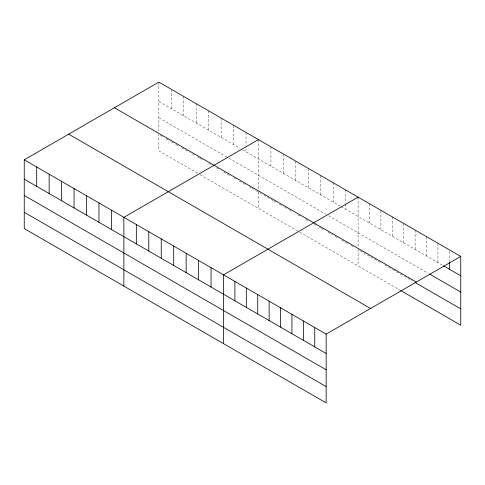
<?xml version="1.0" encoding="UTF-8"?>
<svg xmlns="http://www.w3.org/2000/svg" width="485" height="485" viewBox="0 0 485 485"><rect width="100%" height="100%" fill="white"/><g stroke="black" fill="none" stroke-linecap="round" stroke-linejoin="round"><path stroke-width="0.36" stroke-dasharray="2.42 1.82" d="M158.85 82.104L158.85 132.472M158.85 101.462L240.123 148.386M242.742 149.901L340.409 206.283M341.064 206.665L443.011 265.519M158.85 117.77L228.326 157.886M228.981 158.262L325.987 214.267M328.606 215.783L428.437 273.419M160.159 135.333L163.439 137.225M166.058 138.734L169.992 141.008M171.302 141.766L175.237 144.033M175.891 144.415L179.165 146.306M181.79 147.822L189.653 152.363M192.278 153.872L194.242 155.006M197.522 156.904L199.487 158.037M200.141 158.413L203.421 160.305M208.665 163.336L211.284 164.845M216.528 167.877L219.147 169.386M223.737 172.036L229.635 175.443M233.57 177.716L235.534 178.85M239.469 181.117L246.022 184.906M249.302 186.798L251.266 187.931M251.921 188.307L255.856 190.581M256.51 190.957L261.1 193.606M263.719 195.122L272.897 200.42M273.552 200.796L276.826 202.688M279.451 204.203L283.385 206.477M284.695 207.228L288.63 209.502M289.284 209.878L292.558 211.769M297.802 214.8L301.082 216.692M305.665 219.341L307.635 220.475M314.189 224.258L316.808 225.774M319.433 227.289L320.743 228.041M321.397 228.423L323.368 229.557M327.951 232.206L332.54 234.855M335.165 236.371L339.094 238.638M341.719 240.154L348.272 243.937M350.891 245.452L353.516 246.962M369.509 256.195L358.106 249.611L358.106 265.919M370.776 256.929L380.913 262.785M384.714 264.98L392.316 269.369M392.953 269.733L403.726 275.953M404.357 276.317L412.596 281.076M197.522 173.212L158.85 150.883L158.85 134.575M200.141 174.721L299.112 231.866M299.766 232.242L399.925 290.066M449.346 251.309L449.346 261.736M437.937 243.24L437.937 262.597M426.533 236.656L426.533 256.007M415.13 230.066L415.13 249.423M403.726 223.482L403.726 242.839M392.316 216.898L392.316 236.256M380.913 210.314L380.913 229.672M369.509 203.73L369.509 223.088M358.106 197.146L358.106 246.81M345.647 189.956L345.647 203.354M345.647 204.1L345.647 209.314M333.195 182.766L333.195 202.124M320.743 175.576L320.743 194.934M308.29 168.386L308.29 187.743M295.838 161.196L295.838 180.553M283.385 154.006L283.385 173.363M270.927 146.816L270.927 166.173M258.475 139.625L258.475 189.993M258.475 192.096L258.475 208.404M246.022 132.435L246.022 145.833M246.022 148.816L246.022 151.793M233.57 125.245L233.57 144.603M221.118 118.055L221.118 137.413M208.665 110.865L208.665 130.222M196.207 103.675L196.207 123.032M183.754 96.485L183.754 115.842M171.302 89.295L171.302 108.652"/><path stroke-width="0.73" d="M24.25 159.814L326.15 334.116L326.15 402.896L24.25 228.593L24.25 159.814L158.85 82.104L460.75 256.407L460.75 325.186L400.555 290.43M258.475 139.625L123.875 217.335L123.875 286.114M358.106 197.146L223.506 274.856L223.506 343.635M326.15 334.116L460.75 256.407M443.642 265.889L460.75 275.765M429.704 274.146L460.75 292.073M114.43 107.749L416.33 282.052M415.13 282.537L460.75 308.878M68.67 134.169L370.57 308.472M24.25 179.171L326.15 353.474M24.25 195.479L326.15 369.782M24.25 212.285L326.15 386.587M449.346 262.476L449.346 269.181M314.747 327.533L314.747 346.89M303.343 320.949L303.343 340.306M291.934 314.365L291.934 333.722M280.53 307.775L280.53 327.132M269.126 301.191L269.126 320.549M257.723 294.607L257.723 313.965M246.313 288.023L246.313 307.381M234.91 281.439L234.91 300.797M211.054 267.665L211.054 287.023M198.595 260.475L198.595 279.833M186.143 253.285L186.143 272.643M173.691 246.095L173.691 265.453M161.238 238.905L161.238 258.262M148.786 231.715L148.786 251.072M136.333 224.525L136.333 243.882M111.423 210.144L111.423 229.502M98.97 202.954L98.97 222.312M86.518 195.764L86.518 215.122M74.066 188.574L74.066 207.932M61.613 181.384L61.613 200.742M49.155 174.194L49.155 193.551M36.702 167.004L36.702 186.361"/></g></svg>
